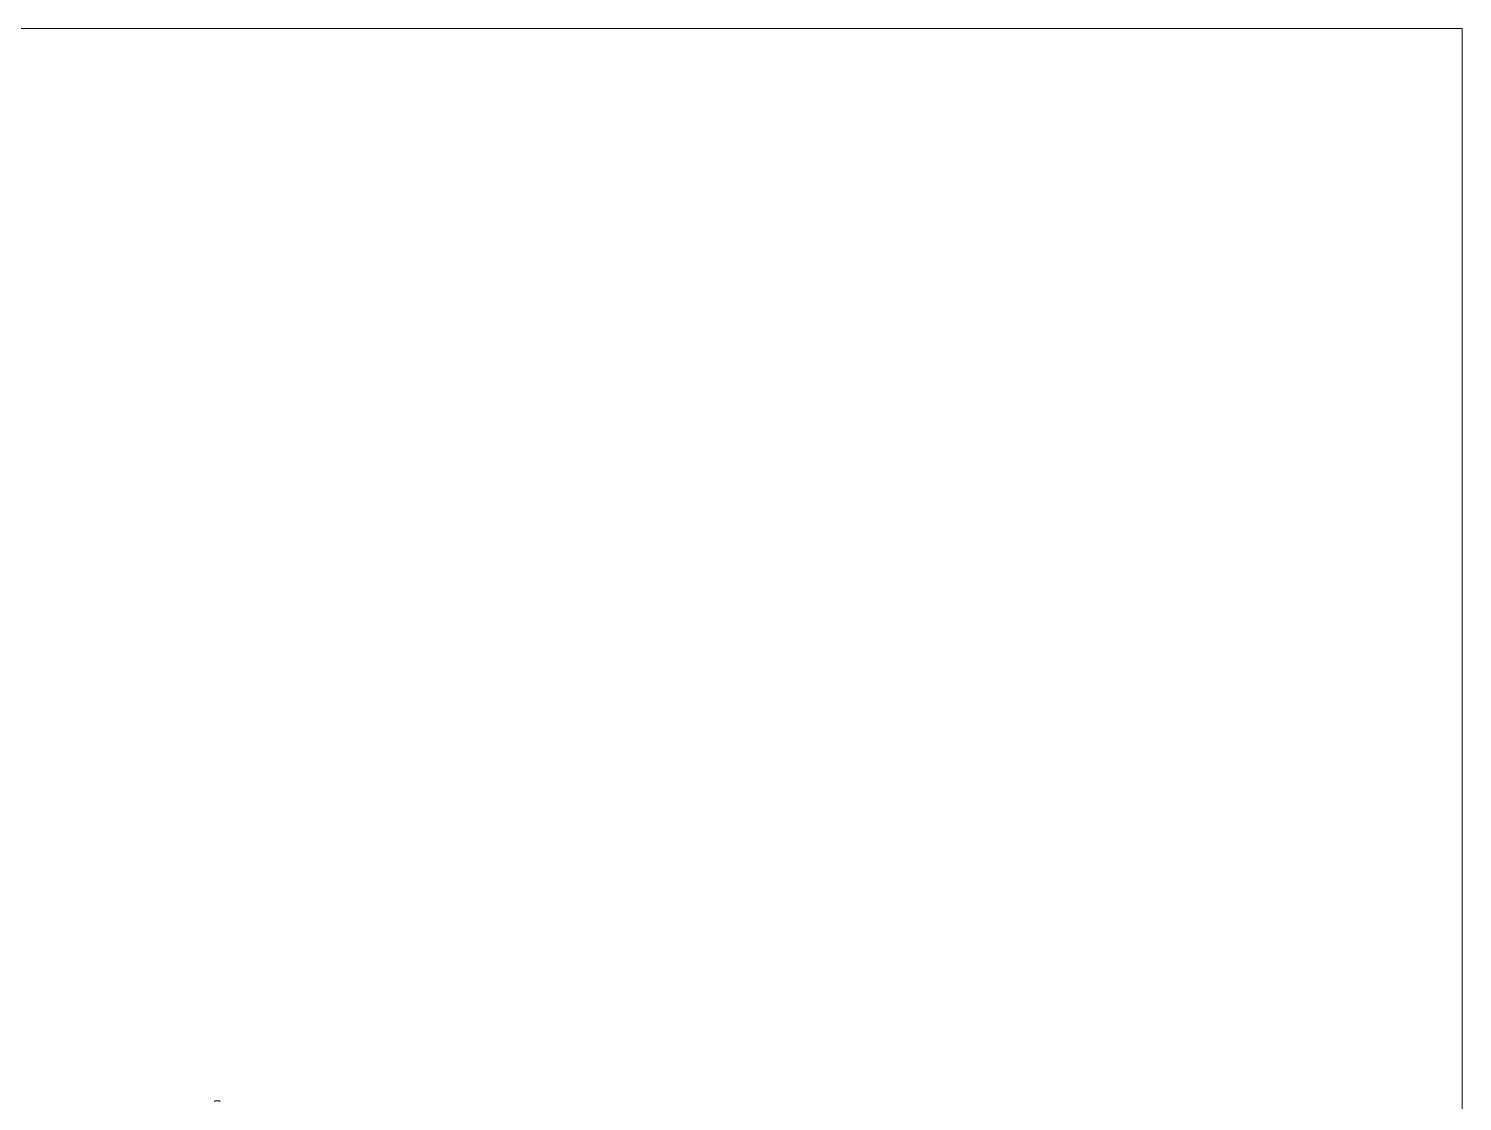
# Model space of a CAD drawing. Header units: inches. Extents: x 40138 to 76695, y -14500 to -5279.
# Drawn here: x 58883 to 64332, y -10360 to -6281 of the extents above; entities that cross this region are included whole.
import ezdxf

# ---------------------------------------------------------------- set-up
doc = ezdxf.new("R2010")
doc.units = ezdxf.units.IN
doc.header["$LTSCALE"] = 2
doc.header["$MEASUREMENT"] = 0
doc.layers.add('G-ANNO-NOTES', color=7, linetype='Continuous', lineweight=13)
doc.layers.add('M-OBJECT-DETAILS', color=7, linetype='Continuous', lineweight=9)

msp = doc.modelspace()

# ---------------------------------------------------------------- linework, layer by layer
at = {"layer": 'G-ANNO-NOTES', "ltscale": 0.5}
for p, q in [((52830.029, -6280.776), (64331.8, -6280.776)), ((64331.8, -6280.776), (64331.8, -14500.024))]:
    msp.add_line(p, q, dxfattribs=at)
at = {"layer": 'M-OBJECT-DETAILS', "linetype": 'Continuous'}
for p, q in [((59588.875, -10359.977), (59590.783, -10358.758)), ((59592.225, -10357.837), (59608.025, -10357.837)), ((59609.467, -10358.758), (59611.375, -10359.977))]:
    msp.add_line(p, q, dxfattribs=at)
for centre, start, end in [((59594.493, -10362.977), 113.811326, 131.330041), ((59605.757, -10362.977), 48.669959, 66.188674)]:
    msp.add_arc(centre, 5.618, start, end, dxfattribs=at)

doc.saveas('drawing.dxf')
